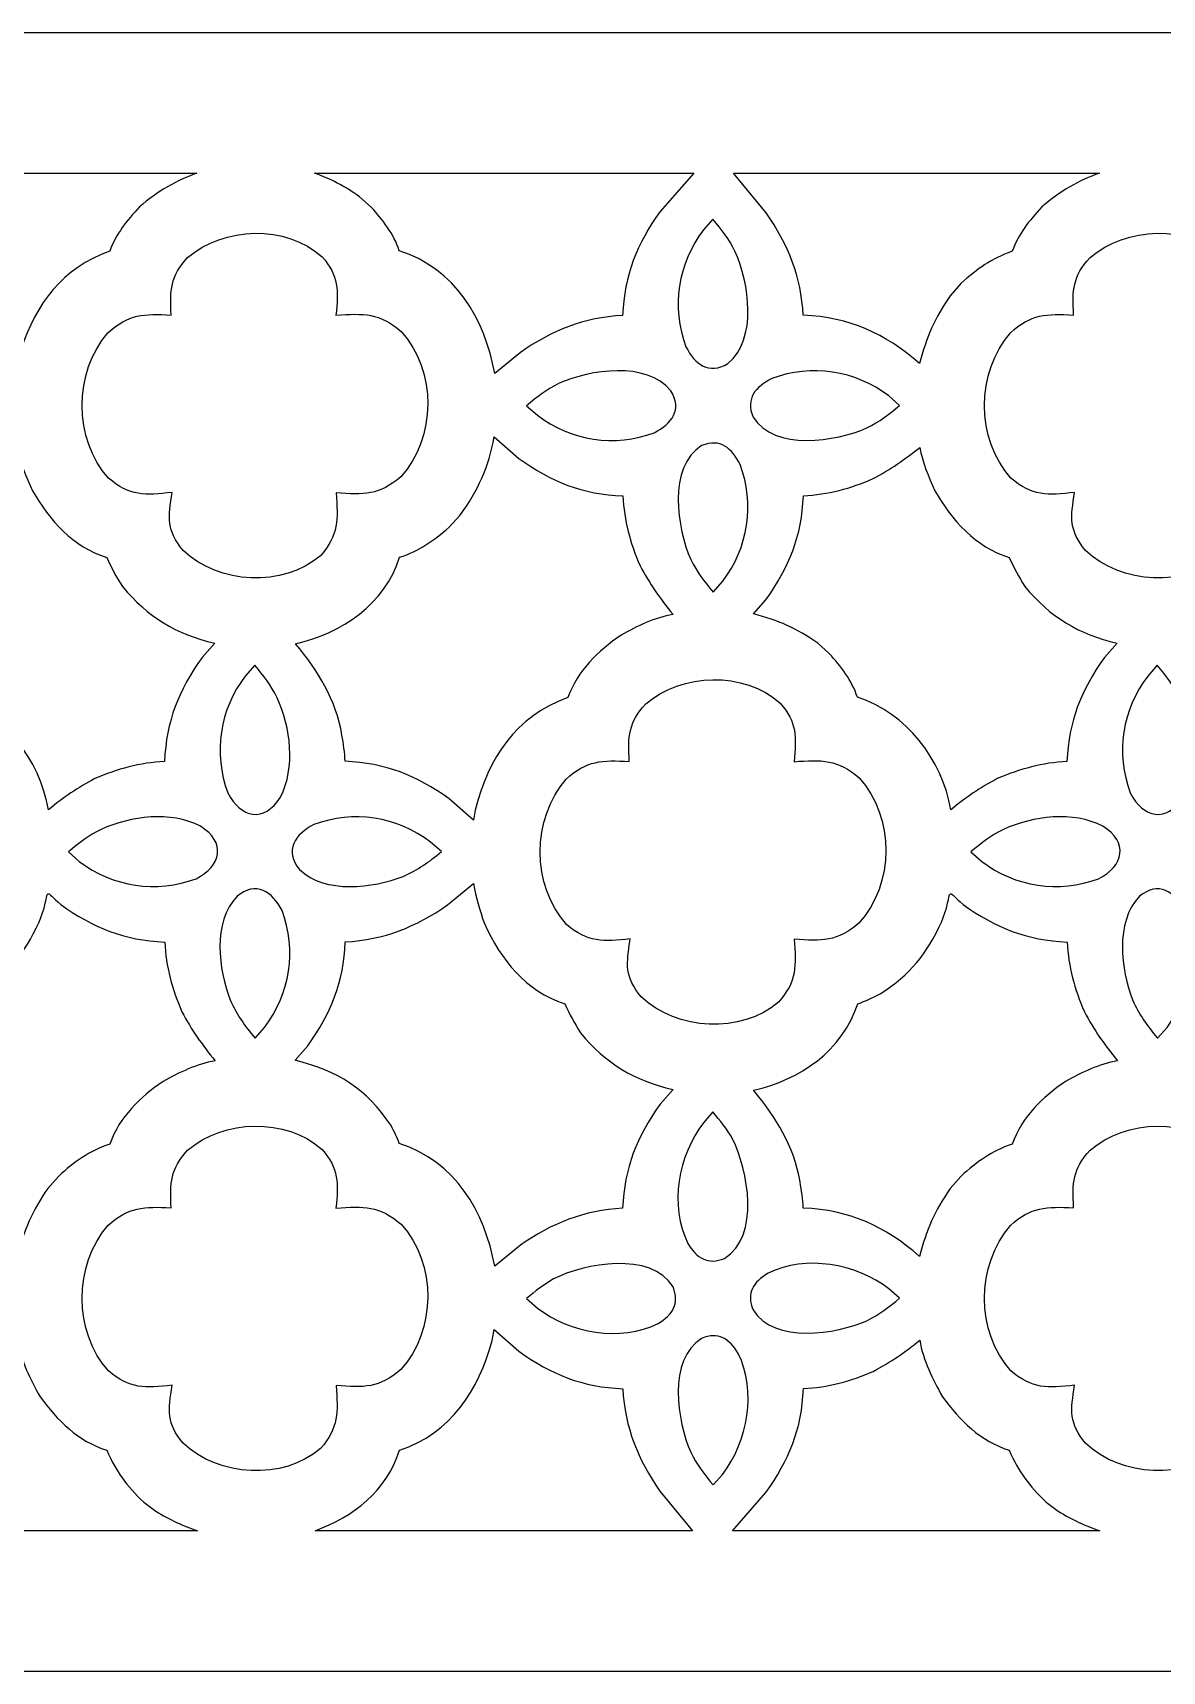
# Model space of a CAD drawing. Header units: centimetres. Extents: x -27 to -1.5, y -2.2 to 2.3.
# Drawn here: x -8.125 to -5.049, y -2.205 to 2.258 of the extents above; entities that cross this region are included whole.
import ezdxf

# ---------------------------------------------------------------- set-up
doc = ezdxf.new("R2010")
doc.units = ezdxf.units.CM
doc.header["$MEASUREMENT"] = 0
doc.layers.add('layer 1', color=7, linetype='Continuous')

msp = doc.modelspace()

# ---------------------------------------------------------------- linework, layer by layer
at = {"layer": 'layer 1', "color": 250}
for points, knots in [([(-1.49953, 2.25784), (-1.49953, 2.25784), (-1.49953, -2.20459), (-1.49953, -2.20459), (-1.49953, -2.20459), (-1.49953, -2.20459), (-26.99914, -2.20459), (-26.99914, -2.20459), (-26.99914, -2.20459), (-26.99914, -2.20459), (-26.99914, 2.25784), (-26.99914, 2.25784), (-26.99914, 2.25784), (-26.99914, 2.25784), (-1.49953, 2.25784), (-1.49953, 2.25784)], [0, 0, 0, 0, 0.2, 0.2, 0.2, 0.2, 0.4, 0.4, 0.4, 0.4, 0.6, 0.6, 0.6, 0.6, 1, 1, 1, 1]), ([(-8.67288, 1.87535), (-8.59207, 1.78079), (-8.51521, 1.6878), (-8.49305, 1.55969), (-8.49305, 1.55969), (-8.48904, 1.53647), (-8.48558, 1.51237), (-8.48432, 1.4885), (-8.48432, 1.4885), (-8.35831, 1.48339), (-8.26145, 1.43891), (-8.16757, 1.35673), (-8.16757, 1.35673), (-8.16757, 1.35673), (-8.15788, 1.39492), (-8.15788, 1.39492), (-8.15788, 1.39492), (-8.11511, 1.52047), (-8.04469, 1.61705), (-7.91549, 1.66277), (-7.91549, 1.66277), (-7.8982, 1.71015), (-7.86844, 1.74683), (-7.83474, 1.7834), (-7.83474, 1.7834), (-7.78505, 1.82617), (-7.73284, 1.85631), (-7.6779, 1.87535), (-7.6779, 1.87535), (-7.6779, 1.87535), (-8.67288, 1.87535), (-8.67288, 1.87535)], [0, 0, 0, 0, 0.1111111, 0.1111111, 0.1111111, 0.1111111, 0.2222222, 0.2222222, 0.2222222, 0.2222222, 0.3333333, 0.3333333, 0.3333333, 0.3333333, 0.4444444, 0.4444444, 0.4444444, 0.4444444, 0.5555556, 0.5555556, 0.5555556, 0.5555556, 0.6666667, 0.6666667, 0.6666667, 0.6666667, 0.7777778, 0.7777778, 0.7777778, 0.7777778, 1, 1, 1, 1]), ([(-7.35775, 1.87535), (-7.31422, 1.86021), (-7.27675, 1.84059), (-7.23486, 1.81111), (-7.23486, 1.81111), (-7.23486, 1.81111), (-7.20334, 1.78312), (-7.20334, 1.78312), (-7.20334, 1.78312), (-7.17234, 1.7479), (-7.14154, 1.7097), (-7.12697, 1.66427), (-7.12697, 1.66427), (-6.9748, 1.615), (-6.89428, 1.47988), (-6.86703, 1.32984), (-6.86703, 1.32984), (-6.86703, 1.32984), (-6.79726, 1.38738), (-6.79726, 1.38738), (-6.79726, 1.38738), (-6.71078, 1.44688), (-6.62489, 1.48239), (-6.51864, 1.4881), (-6.51864, 1.4881), (-6.51419, 1.59801), (-6.47987, 1.68273), (-6.4163, 1.77122), (-6.4163, 1.77122), (-6.4163, 1.77122), (-6.32513, 1.87535), (-6.32513, 1.87535), (-6.32513, 1.87535), (-6.32513, 1.87535), (-7.35775, 1.87535), (-7.35775, 1.87535)], [0, 0, 0, 0, 0.1, 0.1, 0.1, 0.1, 0.2, 0.2, 0.2, 0.2, 0.3, 0.3, 0.3, 0.3, 0.4, 0.4, 0.4, 0.4, 0.5, 0.5, 0.5, 0.5, 0.6, 0.6, 0.6, 0.6, 0.7, 0.7, 0.7, 0.7, 0.8, 0.8, 0.8, 0.8, 1, 1, 1, 1]), ([(-6.21675, 1.87535), (-6.21675, 1.87535), (-6.12751, 1.76712), (-6.12751, 1.76712), (-6.12751, 1.76712), (-6.06795, 1.68054), (-6.03238, 1.59426), (-6.02679, 1.4885), (-6.02679, 1.4885), (-5.90078, 1.48339), (-5.80393, 1.43891), (-5.71005, 1.35673), (-5.71005, 1.35673), (-5.69185, 1.42842), (-5.66877, 1.4808), (-5.62659, 1.54168), (-5.62659, 1.54168), (-5.62659, 1.54168), (-5.59788, 1.57474), (-5.59788, 1.57474), (-5.59788, 1.57474), (-5.5537, 1.61489), (-5.51467, 1.64271), (-5.45797, 1.66277), (-5.45797, 1.66277), (-5.44067, 1.71015), (-5.41091, 1.74683), (-5.37722, 1.7834), (-5.37722, 1.7834), (-5.32753, 1.82617), (-5.27531, 1.85631), (-5.22037, 1.87535), (-5.22037, 1.87535), (-5.22037, 1.87535), (-6.21675, 1.87535), (-6.21675, 1.87535)], [0, 0, 0, 0, 0.1, 0.1, 0.1, 0.1, 0.2, 0.2, 0.2, 0.2, 0.3, 0.3, 0.3, 0.3, 0.4, 0.4, 0.4, 0.4, 0.5, 0.5, 0.5, 0.5, 0.6, 0.6, 0.6, 0.6, 0.7, 0.7, 0.7, 0.7, 0.8, 0.8, 0.8, 0.8, 1, 1, 1, 1]), ([(-6.27278, 1.75054), (-6.2483, 1.72084), (-6.22941, 1.69637), (-6.21182, 1.66147), (-6.21182, 1.66147), (-6.17462, 1.57744), (-6.15046, 1.42404), (-6.23216, 1.35705), (-6.23216, 1.35705), (-6.2838, 1.32553), (-6.3223, 1.35465), (-6.34625, 1.40271), (-6.34625, 1.40271), (-6.38665, 1.50948), (-6.36829, 1.63017), (-6.29882, 1.72081), (-6.29882, 1.72081), (-6.29882, 1.72081), (-6.27278, 1.75054), (-6.27278, 1.75054)], [0, 0, 0, 0, 0.1666667, 0.1666667, 0.1666667, 0.1666667, 0.3333333, 0.3333333, 0.3333333, 0.3333333, 0.5, 0.5, 0.5, 0.5, 0.6666667, 0.6666667, 0.6666667, 0.6666667, 1, 1, 1, 1]), ([(-7.2989, 1.00516), (-7.22413, 0.99882), (-7.18138, 0.99822), (-7.12294, 1.04847), (-7.12294, 1.04847), (-7.02562, 1.15485), (-7.02464, 1.33727), (-7.12173, 1.4441), (-7.12173, 1.4441), (-7.18046, 1.49487), (-7.22403, 1.49427), (-7.29932, 1.48836), (-7.29932, 1.48836), (-7.29299, 1.55629), (-7.29082, 1.59515), (-7.33727, 1.6479), (-7.33727, 1.6479), (-7.43613, 1.73571), (-7.60448, 1.73081), (-7.70343, 1.64567), (-7.70343, 1.64567), (-7.75091, 1.59413), (-7.75177, 1.55715), (-7.74799, 1.48888), (-7.74799, 1.48888), (-7.8222, 1.49319), (-7.86386, 1.49204), (-7.92027, 1.44079), (-7.92027, 1.44079), (-8.0135, 1.33341), (-8.01517, 1.15099), (-7.91883, 1.04497), (-7.91883, 1.04497), (-7.86086, 0.99506), (-7.81909, 0.99795), (-7.74527, 1.00594), (-7.74527, 1.00594), (-7.75647, 0.9378), (-7.76101, 0.90222), (-7.71554, 0.84763), (-7.71554, 0.84763), (-7.61858, 0.75627), (-7.44376, 0.74543), (-7.34153, 0.83366), (-7.34153, 0.83366), (-7.29171, 0.88916), (-7.29352, 0.93307), (-7.2989, 1.00516)], [0, 0, 0, 0, 0.0769231, 0.0769231, 0.0769231, 0.0769231, 0.1538462, 0.1538462, 0.1538462, 0.1538462, 0.2307692, 0.2307692, 0.2307692, 0.2307692, 0.3076923, 0.3076923, 0.3076923, 0.3076923, 0.3846154, 0.3846154, 0.3846154, 0.3846154, 0.4615385, 0.4615385, 0.4615385, 0.4615385, 0.5384615, 0.5384615, 0.5384615, 0.5384615, 0.6153846, 0.6153846, 0.6153846, 0.6153846, 0.6923077, 0.6923077, 0.6923077, 0.6923077, 0.7692308, 0.7692308, 0.7692308, 0.7692308, 0.8461538, 0.8461538, 0.8461538, 0.8461538, 1, 1, 1, 1]), ([(-4.84138, 1.00516), (-4.76661, 0.99882), (-4.72386, 0.99822), (-4.66541, 1.04847), (-4.66541, 1.04847), (-4.56809, 1.15485), (-4.56711, 1.33727), (-4.66421, 1.4441), (-4.66421, 1.4441), (-4.72294, 1.49487), (-4.7665, 1.49427), (-4.8418, 1.48836), (-4.8418, 1.48836), (-4.83546, 1.55629), (-4.83329, 1.59515), (-4.87975, 1.6479), (-4.87975, 1.6479), (-4.97861, 1.73571), (-5.14695, 1.73081), (-5.2459, 1.64567), (-5.2459, 1.64567), (-5.29338, 1.59413), (-5.29424, 1.55715), (-5.29047, 1.48888), (-5.29047, 1.48888), (-5.36468, 1.49319), (-5.40634, 1.49204), (-5.46274, 1.44079), (-5.46274, 1.44079), (-5.55598, 1.33341), (-5.55765, 1.15099), (-5.4613, 1.04497), (-5.4613, 1.04497), (-5.40334, 0.99506), (-5.36156, 0.99795), (-5.28774, 1.00594), (-5.28774, 1.00594), (-5.29895, 0.9378), (-5.30349, 0.90222), (-5.25801, 0.84763), (-5.25801, 0.84763), (-5.16105, 0.75627), (-4.98624, 0.74543), (-4.88401, 0.83366), (-4.88401, 0.83366), (-4.83419, 0.88916), (-4.836, 0.93307), (-4.84138, 1.00516)], [0, 0, 0, 0, 0.0769231, 0.0769231, 0.0769231, 0.0769231, 0.1538462, 0.1538462, 0.1538462, 0.1538462, 0.2307692, 0.2307692, 0.2307692, 0.2307692, 0.3076923, 0.3076923, 0.3076923, 0.3076923, 0.3846154, 0.3846154, 0.3846154, 0.3846154, 0.4615385, 0.4615385, 0.4615385, 0.4615385, 0.5384615, 0.5384615, 0.5384615, 0.5384615, 0.6153846, 0.6153846, 0.6153846, 0.6153846, 0.6923077, 0.6923077, 0.6923077, 0.6923077, 0.7692308, 0.7692308, 0.7692308, 0.7692308, 0.8461538, 0.8461538, 0.8461538, 0.8461538, 1, 1, 1, 1]), ([(-6.78067, 1.24211), (-6.75097, 1.2666), (-6.72651, 1.28547), (-6.69161, 1.30308), (-6.69161, 1.30308), (-6.60757, 1.34028), (-6.45418, 1.36443), (-6.38718, 1.28273), (-6.38718, 1.28273), (-6.35568, 1.23111), (-6.38478, 1.19257), (-6.43286, 1.16864), (-6.43286, 1.16864), (-6.53963, 1.12825), (-6.6603, 1.1466), (-6.75094, 1.21607), (-6.75094, 1.21607), (-6.75094, 1.21607), (-6.78067, 1.24211), (-6.78067, 1.24211)], [0, 0, 0, 0, 0.1666667, 0.1666667, 0.1666667, 0.1666667, 0.3333333, 0.3333333, 0.3333333, 0.3333333, 0.5, 0.5, 0.5, 0.5, 0.6666667, 0.6666667, 0.6666667, 0.6666667, 1, 1, 1, 1]), ([(-5.76436, 1.24265), (-5.79405, 1.21816), (-5.81851, 1.19929), (-5.85343, 1.18168), (-5.85343, 1.18168), (-5.93615, 1.14506), (-6.10619, 1.11751), (-6.16352, 1.21131), (-6.16352, 1.21131), (-6.18462, 1.26188), (-6.15642, 1.29408), (-6.11218, 1.31611), (-6.11218, 1.31611), (-6.0054, 1.35649), (-5.88471, 1.33816), (-5.79409, 1.26868), (-5.79409, 1.26868), (-5.79409, 1.26868), (-5.76436, 1.24265), (-5.76436, 1.24265)], [0, 0, 0, 0, 0.1666667, 0.1666667, 0.1666667, 0.1666667, 0.3333333, 0.3333333, 0.3333333, 0.3333333, 0.5, 0.5, 0.5, 0.5, 0.6666667, 0.6666667, 0.6666667, 0.6666667, 1, 1, 1, 1]), ([(-8.61996, 0.67503), (-8.55176, 0.65782), (-8.50247, 0.63587), (-8.44486, 0.59533), (-8.44486, 0.59533), (-8.44486, 0.59533), (-8.41335, 0.56735), (-8.41335, 0.56735), (-8.41335, 0.56735), (-8.38234, 0.53214), (-8.35155, 0.49394), (-8.33698, 0.4485), (-8.33698, 0.4485), (-8.20309, 0.40516), (-8.10684, 0.2783), (-8.08207, 0.14175), (-8.08207, 0.14175), (-8.04066, 0.17591), (-8.00339, 0.20113), (-7.95597, 0.22636), (-7.95597, 0.22636), (-7.89496, 0.25304), (-7.83292, 0.26964), (-7.76616, 0.27323), (-7.76616, 0.27323), (-7.76171, 0.38314), (-7.72739, 0.46786), (-7.66382, 0.55635), (-7.66382, 0.55635), (-7.66382, 0.55635), (-7.62942, 0.59563), (-7.62942, 0.59563), (-7.62942, 0.59563), (-7.73496, 0.61951), (-7.81191, 0.66675), (-7.88111, 0.74979), (-7.88111, 0.74979), (-7.89804, 0.77657), (-7.91076, 0.80022), (-7.92374, 0.82909), (-7.92374, 0.82909), (-8.01595, 0.85756), (-8.07932, 0.92995), (-8.12583, 1.01067), (-8.12583, 1.01067), (-8.14319, 1.04868), (-8.15958, 1.08737), (-8.1673, 1.12871), (-8.1673, 1.12871), (-8.20897, 1.09434), (-8.24636, 1.06893), (-8.2941, 1.04351), (-8.2941, 1.04351), (-8.35494, 1.01692), (-8.41746, 1.00018), (-8.48392, 0.99665), (-8.48392, 0.99665), (-8.48842, 0.8867), (-8.52263, 0.80208), (-8.58625, 0.71354), (-8.58625, 0.71354), (-8.58625, 0.71354), (-8.61996, 0.67503), (-8.61996, 0.67503)], [0, 0, 0, 0, 0.0588235, 0.0588235, 0.0588235, 0.0588235, 0.1176471, 0.1176471, 0.1176471, 0.1176471, 0.1764706, 0.1764706, 0.1764706, 0.1764706, 0.2352941, 0.2352941, 0.2352941, 0.2352941, 0.2941176, 0.2941176, 0.2941176, 0.2941176, 0.3529412, 0.3529412, 0.3529412, 0.3529412, 0.4117647, 0.4117647, 0.4117647, 0.4117647, 0.4705882, 0.4705882, 0.4705882, 0.4705882, 0.5294118, 0.5294118, 0.5294118, 0.5294118, 0.5882353, 0.5882353, 0.5882353, 0.5882353, 0.6470588, 0.6470588, 0.6470588, 0.6470588, 0.7058824, 0.7058824, 0.7058824, 0.7058824, 0.7647059, 0.7647059, 0.7647059, 0.7647059, 0.8235294, 0.8235294, 0.8235294, 0.8235294, 0.8823529, 0.8823529, 0.8823529, 0.8823529, 1, 1, 1, 1]), ([(-6.86838, 1.15728), (-6.88409, 1.07413), (-6.91182, 1.01178), (-6.96165, 0.94344), (-6.96165, 0.94344), (-6.96165, 0.94344), (-6.99139, 0.91092), (-6.99139, 0.91092), (-6.99139, 0.91092), (-7.03322, 0.87497), (-7.07277, 0.84635), (-7.12594, 0.82928), (-7.12594, 0.82928), (-7.16754, 0.70181), (-7.28253, 0.62147), (-7.40944, 0.59398), (-7.40944, 0.59398), (-7.34749, 0.51886), (-7.29982, 0.44268), (-7.28305, 0.34482), (-7.28305, 0.34482), (-7.27907, 0.32161), (-7.27557, 0.2975), (-7.27431, 0.27362), (-7.27431, 0.27362), (-7.16436, 0.26916), (-7.07966, 0.23485), (-6.9912, 0.1713), (-6.9912, 0.1713), (-6.9912, 0.1713), (-6.92491, 0.11327), (-6.92491, 0.11327), (-6.92491, 0.11327), (-6.92491, 0.11327), (-6.92011, 0.14072), (-6.92011, 0.14072), (-6.92011, 0.14072), (-6.88424, 0.28204), (-6.81105, 0.39639), (-6.66797, 0.447), (-6.66797, 0.447), (-6.64078, 0.52151), (-6.58634, 0.5736), (-6.5227, 0.61753), (-6.5227, 0.61753), (-6.4788, 0.64189), (-6.43133, 0.66488), (-6.38144, 0.6739), (-6.38144, 0.6739), (-6.41765, 0.71779), (-6.44462, 0.75617), (-6.47138, 0.80643), (-6.47138, 0.80643), (-6.49805, 0.86744), (-6.51464, 0.92947), (-6.51825, 0.99625), (-6.51825, 0.99625), (-6.62817, 1.00071), (-6.71285, 1.03501), (-6.80137, 1.09859), (-6.80137, 1.09859), (-6.80137, 1.09859), (-6.86838, 1.15728), (-6.86838, 1.15728)], [0, 0, 0, 0, 0.0588235, 0.0588235, 0.0588235, 0.0588235, 0.1176471, 0.1176471, 0.1176471, 0.1176471, 0.1764706, 0.1764706, 0.1764706, 0.1764706, 0.2352941, 0.2352941, 0.2352941, 0.2352941, 0.2941176, 0.2941176, 0.2941176, 0.2941176, 0.3529412, 0.3529412, 0.3529412, 0.3529412, 0.4117647, 0.4117647, 0.4117647, 0.4117647, 0.4705882, 0.4705882, 0.4705882, 0.4705882, 0.5294118, 0.5294118, 0.5294118, 0.5294118, 0.5882353, 0.5882353, 0.5882353, 0.5882353, 0.6470588, 0.6470588, 0.6470588, 0.6470588, 0.7058824, 0.7058824, 0.7058824, 0.7058824, 0.7647059, 0.7647059, 0.7647059, 0.7647059, 0.8235294, 0.8235294, 0.8235294, 0.8235294, 0.8823529, 0.8823529, 0.8823529, 0.8823529, 1, 1, 1, 1]), ([(-6.27224, 0.73422), (-6.29674, 0.76392), (-6.31561, 0.78838), (-6.33322, 0.82329), (-6.33322, 0.82329), (-6.36981, 0.90601), (-6.3974, 1.07608), (-6.30358, 1.13338), (-6.30358, 1.13338), (-6.25304, 1.1545), (-6.22079, 1.12628), (-6.19878, 1.08203), (-6.19878, 1.08203), (-6.15839, 0.97526), (-6.17673, 0.8546), (-6.24621, 0.76395), (-6.24621, 0.76395), (-6.24621, 0.76395), (-6.27224, 0.73422), (-6.27224, 0.73422)], [0, 0, 0, 0, 0.1666667, 0.1666667, 0.1666667, 0.1666667, 0.3333333, 0.3333333, 0.3333333, 0.3333333, 0.5, 0.5, 0.5, 0.5, 0.6666667, 0.6666667, 0.6666667, 0.6666667, 1, 1, 1, 1]), ([(-6.16243, 0.67503), (-6.09424, 0.65782), (-6.04494, 0.63587), (-5.98734, 0.59533), (-5.98734, 0.59533), (-5.98734, 0.59533), (-5.95582, 0.56735), (-5.95582, 0.56735), (-5.95582, 0.56735), (-5.92482, 0.53214), (-5.89403, 0.49394), (-5.87945, 0.4485), (-5.87945, 0.4485), (-5.74557, 0.40516), (-5.64931, 0.2783), (-5.62455, 0.14175), (-5.62455, 0.14175), (-5.58313, 0.17591), (-5.54586, 0.20113), (-5.49844, 0.22636), (-5.49844, 0.22636), (-5.43743, 0.25304), (-5.37539, 0.26964), (-5.30863, 0.27323), (-5.30863, 0.27323), (-5.30418, 0.38314), (-5.26986, 0.46786), (-5.2063, 0.55635), (-5.2063, 0.55635), (-5.2063, 0.55635), (-5.1719, 0.59563), (-5.1719, 0.59563), (-5.1719, 0.59563), (-5.27743, 0.61951), (-5.35439, 0.66675), (-5.42359, 0.74979), (-5.42359, 0.74979), (-5.44052, 0.77657), (-5.45323, 0.80022), (-5.46621, 0.82909), (-5.46621, 0.82909), (-5.55843, 0.85756), (-5.6218, 0.92995), (-5.66831, 1.01067), (-5.66831, 1.01067), (-5.68567, 1.04868), (-5.70205, 1.08737), (-5.70978, 1.12871), (-5.70978, 1.12871), (-5.75145, 1.09434), (-5.78883, 1.06893), (-5.83657, 1.04351), (-5.83657, 1.04351), (-5.89742, 1.01692), (-5.95993, 1.00018), (-6.02639, 0.99665), (-6.02639, 0.99665), (-6.03089, 0.8867), (-6.06511, 0.80208), (-6.12872, 0.71354), (-6.12872, 0.71354), (-6.12872, 0.71354), (-6.16243, 0.67503), (-6.16243, 0.67503)], [0, 0, 0, 0, 0.0588235, 0.0588235, 0.0588235, 0.0588235, 0.1176471, 0.1176471, 0.1176471, 0.1176471, 0.1764706, 0.1764706, 0.1764706, 0.1764706, 0.2352941, 0.2352941, 0.2352941, 0.2352941, 0.2941176, 0.2941176, 0.2941176, 0.2941176, 0.3529412, 0.3529412, 0.3529412, 0.3529412, 0.4117647, 0.4117647, 0.4117647, 0.4117647, 0.4705882, 0.4705882, 0.4705882, 0.4705882, 0.5294118, 0.5294118, 0.5294118, 0.5294118, 0.5882353, 0.5882353, 0.5882353, 0.5882353, 0.6470588, 0.6470588, 0.6470588, 0.6470588, 0.7058824, 0.7058824, 0.7058824, 0.7058824, 0.7647059, 0.7647059, 0.7647059, 0.7647059, 0.8235294, 0.8235294, 0.8235294, 0.8235294, 0.8823529, 0.8823529, 0.8823529, 0.8823529, 1, 1, 1, 1]), ([(-7.5203, 0.53567), (-7.49574, 0.50588), (-7.47663, 0.4809), (-7.45933, 0.44659), (-7.45933, 0.44659), (-7.42291, 0.36435), (-7.40833, 0.25851), (-7.4508, 0.17566), (-7.4508, 0.17566), (-7.49451, 0.10556), (-7.55914, 0.11836), (-7.59377, 0.18784), (-7.59377, 0.18784), (-7.63436, 0.29513), (-7.61576, 0.41536), (-7.54634, 0.50593), (-7.54634, 0.50593), (-7.54634, 0.50593), (-7.5203, 0.53567), (-7.5203, 0.53567)], [0, 0, 0, 0, 0.1666667, 0.1666667, 0.1666667, 0.1666667, 0.3333333, 0.3333333, 0.3333333, 0.3333333, 0.5, 0.5, 0.5, 0.5, 0.6666667, 0.6666667, 0.6666667, 0.6666667, 1, 1, 1, 1]), ([(-5.06277, 0.53567), (-5.03822, 0.50588), (-5.0191, 0.4809), (-5.00181, 0.44659), (-5.00181, 0.44659), (-4.96539, 0.36435), (-4.9508, 0.25851), (-4.99327, 0.17566), (-4.99327, 0.17566), (-5.03699, 0.10556), (-5.10161, 0.11836), (-5.13624, 0.18784), (-5.13624, 0.18784), (-5.17684, 0.29513), (-5.15823, 0.41536), (-5.08881, 0.50593), (-5.08881, 0.50593), (-5.08881, 0.50593), (-5.06277, 0.53567), (-5.06277, 0.53567)], [0, 0, 0, 0, 0.1666667, 0.1666667, 0.1666667, 0.1666667, 0.3333333, 0.3333333, 0.3333333, 0.3333333, 0.5, 0.5, 0.5, 0.5, 0.6666667, 0.6666667, 0.6666667, 0.6666667, 1, 1, 1, 1]), ([(-6.05139, -0.21061), (-5.97662, -0.21695), (-5.93386, -0.21755), (-5.87542, -0.1673), (-5.87542, -0.1673), (-5.7781, -0.06092), (-5.77712, 0.12151), (-5.87422, 0.22833), (-5.87422, 0.22833), (-5.93294, 0.2791), (-5.97652, 0.2785), (-6.0518, 0.27259), (-6.0518, 0.27259), (-6.04547, 0.34052), (-6.0433, 0.3794), (-6.08975, 0.43213), (-6.08975, 0.43213), (-6.18859, 0.51994), (-6.35698, 0.51504), (-6.45591, 0.4299), (-6.45591, 0.4299), (-6.50338, 0.37837), (-6.50425, 0.34139), (-6.50047, 0.27311), (-6.50047, 0.27311), (-6.57467, 0.27742), (-6.61636, 0.27627), (-6.67275, 0.22501), (-6.67275, 0.22501), (-6.76598, 0.11764), (-6.76766, -0.06477), (-6.67131, -0.1708), (-6.67131, -0.1708), (-6.61335, -0.22071), (-6.57157, -0.21782), (-6.49775, -0.20983), (-6.49775, -0.20983), (-6.50896, -0.27797), (-6.51349, -0.31355), (-6.46802, -0.36814), (-6.46802, -0.36814), (-6.37107, -0.45949), (-6.19623, -0.47035), (-6.09401, -0.38211), (-6.09401, -0.38211), (-6.0442, -0.32662), (-6.046, -0.28269), (-6.05139, -0.21061)], [0, 0, 0, 0, 0.0769231, 0.0769231, 0.0769231, 0.0769231, 0.1538462, 0.1538462, 0.1538462, 0.1538462, 0.2307692, 0.2307692, 0.2307692, 0.2307692, 0.3076923, 0.3076923, 0.3076923, 0.3076923, 0.3846154, 0.3846154, 0.3846154, 0.3846154, 0.4615385, 0.4615385, 0.4615385, 0.4615385, 0.5384615, 0.5384615, 0.5384615, 0.5384615, 0.6153846, 0.6153846, 0.6153846, 0.6153846, 0.6923077, 0.6923077, 0.6923077, 0.6923077, 0.7692308, 0.7692308, 0.7692308, 0.7692308, 0.8461538, 0.8461538, 0.8461538, 0.8461538, 1, 1, 1, 1]), ([(-8.02819, 0.02724), (-7.9984, 0.0518), (-7.97343, 0.0709), (-7.93912, 0.0882), (-7.93912, 0.0882), (-7.85687, 0.12462), (-7.75104, 0.13921), (-7.6682, 0.09673), (-7.6682, 0.09673), (-7.59809, 0.05302), (-7.61088, -0.01161), (-7.68037, -0.04623), (-7.68037, -0.04623), (-7.78766, -0.08682), (-7.90787, -0.06823), (-7.99846, 0.0012), (-7.99846, 0.0012), (-7.99846, 0.0012), (-8.02819, 0.02724), (-8.02819, 0.02724)], [0, 0, 0, 0, 0.1666667, 0.1666667, 0.1666667, 0.1666667, 0.3333333, 0.3333333, 0.3333333, 0.3333333, 0.5, 0.5, 0.5, 0.5, 0.6666667, 0.6666667, 0.6666667, 0.6666667, 1, 1, 1, 1]), ([(-7.01187, 0.02778), (-7.04674, -0.00098), (-7.07509, -0.02175), (-7.11632, -0.04001), (-7.11632, -0.04001), (-7.19858, -0.07174), (-7.32795, -0.08837), (-7.39845, -0.02129), (-7.39845, -0.02129), (-7.44053, 0.0301), (-7.41187, 0.07526), (-7.35969, 0.10123), (-7.35969, 0.10123), (-7.25241, 0.14181), (-7.13218, 0.12324), (-7.04161, 0.0538), (-7.04161, 0.0538), (-7.04161, 0.0538), (-7.01187, 0.02778), (-7.01187, 0.02778)], [0, 0, 0, 0, 0.1666667, 0.1666667, 0.1666667, 0.1666667, 0.3333333, 0.3333333, 0.3333333, 0.3333333, 0.5, 0.5, 0.5, 0.5, 0.6666667, 0.6666667, 0.6666667, 0.6666667, 1, 1, 1, 1]), ([(-5.57066, 0.02724), (-5.54088, 0.0518), (-5.5159, 0.0709), (-5.4816, 0.0882), (-5.4816, 0.0882), (-5.39934, 0.12462), (-5.29351, 0.13921), (-5.21067, 0.09673), (-5.21067, 0.09673), (-5.14057, 0.05302), (-5.15336, -0.01161), (-5.22285, -0.04623), (-5.22285, -0.04623), (-5.33014, -0.08682), (-5.45035, -0.06823), (-5.54094, 0.0012), (-5.54094, 0.0012), (-5.54094, 0.0012), (-5.57066, 0.02724), (-5.57066, 0.02724)], [0, 0, 0, 0, 0.1666667, 0.1666667, 0.1666667, 0.1666667, 0.3333333, 0.3333333, 0.3333333, 0.3333333, 0.5, 0.5, 0.5, 0.5, 0.6666667, 0.6666667, 0.6666667, 0.6666667, 1, 1, 1, 1]), ([(-8.16757, -1.0748), (-8.14937, -1.0031), (-8.12629, -0.95072), (-8.08411, -0.88985), (-8.08411, -0.88985), (-8.08411, -0.88985), (-8.0554, -0.85679), (-8.0554, -0.85679), (-8.0554, -0.85679), (-8.01123, -0.81665), (-7.97219, -0.78882), (-7.91549, -0.76876), (-7.91549, -0.76876), (-7.88832, -0.69426), (-7.83384, -0.64216), (-7.77022, -0.59824), (-7.77022, -0.59824), (-7.72595, -0.57367), (-7.6786, -0.55091), (-7.62832, -0.54175), (-7.62832, -0.54175), (-7.66478, -0.49756), (-7.69196, -0.45904), (-7.71889, -0.40845), (-7.71889, -0.40845), (-7.74556, -0.34743), (-7.76216, -0.28541), (-7.76576, -0.21863), (-7.76576, -0.21863), (-7.87568, -0.21416), (-7.96037, -0.17987), (-8.04888, -0.11628), (-8.04888, -0.11628), (-8.09375, -0.07699), (-8.08038, -0.07468), (-8.09433, -0.12619), (-8.09433, -0.12619), (-8.09433, -0.12619), (-8.10804, -0.16421), (-8.10804, -0.16421), (-8.10804, -0.16421), (-8.14907, -0.25285), (-8.19263, -0.306), (-8.27462, -0.35996), (-8.27462, -0.35996), (-8.2952, -0.36985), (-8.31422, -0.37951), (-8.33595, -0.38649), (-8.33595, -0.38649), (-8.37768, -0.51438), (-8.49286, -0.59436), (-8.62007, -0.62192), (-8.62007, -0.62192), (-8.55773, -0.69752), (-8.51007, -0.77339), (-8.49305, -0.87184), (-8.49305, -0.87184), (-8.48904, -0.89508), (-8.48558, -0.91916), (-8.48432, -0.94304), (-8.48432, -0.94304), (-8.35832, -0.94814), (-8.26144, -0.99262), (-8.16757, -1.0748)], [0, 0, 0, 0, 0.0588235, 0.0588235, 0.0588235, 0.0588235, 0.1176471, 0.1176471, 0.1176471, 0.1176471, 0.1764706, 0.1764706, 0.1764706, 0.1764706, 0.2352941, 0.2352941, 0.2352941, 0.2352941, 0.2941176, 0.2941176, 0.2941176, 0.2941176, 0.3529412, 0.3529412, 0.3529412, 0.3529412, 0.4117647, 0.4117647, 0.4117647, 0.4117647, 0.4705882, 0.4705882, 0.4705882, 0.4705882, 0.5294118, 0.5294118, 0.5294118, 0.5294118, 0.5882353, 0.5882353, 0.5882353, 0.5882353, 0.6470588, 0.6470588, 0.6470588, 0.6470588, 0.7058824, 0.7058824, 0.7058824, 0.7058824, 0.7647059, 0.7647059, 0.7647059, 0.7647059, 0.8235294, 0.8235294, 0.8235294, 0.8235294, 0.8823529, 0.8823529, 0.8823529, 0.8823529, 1, 1, 1, 1]), ([(-7.51976, -0.48065), (-7.54852, -0.44579), (-7.5693, -0.41743), (-7.58754, -0.37621), (-7.58754, -0.37621), (-7.61926, -0.29399), (-7.63592, -0.16453), (-7.56882, -0.09408), (-7.56882, -0.09408), (-7.51746, -0.05198), (-7.47225, -0.08068), (-7.4463, -0.13284), (-7.4463, -0.13284), (-7.40571, -0.24013), (-7.4243, -0.36033), (-7.49373, -0.45093), (-7.49373, -0.45093), (-7.49373, -0.45093), (-7.51976, -0.48065), (-7.51976, -0.48065)], [0, 0, 0, 0, 0.1666667, 0.1666667, 0.1666667, 0.1666667, 0.3333333, 0.3333333, 0.3333333, 0.3333333, 0.5, 0.5, 0.5, 0.5, 0.6666667, 0.6666667, 0.6666667, 0.6666667, 1, 1, 1, 1]), ([(-6.38126, -0.62028), (-6.48713, -0.59633), (-6.56413, -0.54933), (-6.6336, -0.46598), (-6.6336, -0.46598), (-6.65052, -0.4392), (-6.66324, -0.41555), (-6.67622, -0.38668), (-6.67622, -0.38668), (-6.78237, -0.3539), (-6.85098, -0.26494), (-6.89523, -0.16808), (-6.89523, -0.16808), (-6.90824, -0.13147), (-6.9178, -0.09767), (-6.92493, -0.05948), (-6.92493, -0.05948), (-6.92493, -0.05948), (-6.99529, -0.1175), (-6.99529, -0.1175), (-6.99529, -0.1175), (-7.08151, -0.17681), (-7.16839, -0.21261), (-7.27391, -0.21823), (-7.27391, -0.21823), (-7.27841, -0.32817), (-7.31263, -0.4128), (-7.37624, -0.50134), (-7.37624, -0.50134), (-7.37624, -0.50134), (-7.41061, -0.54059), (-7.41061, -0.54059), (-7.41061, -0.54059), (-7.41061, -0.54059), (-7.41027, -0.54065), (-7.41027, -0.54065), (-7.41027, -0.54065), (-7.2932, -0.5702), (-7.21746, -0.61707), (-7.14947, -0.71853), (-7.14947, -0.71853), (-7.14176, -0.73439), (-7.13234, -0.75051), (-7.12697, -0.76727), (-7.12697, -0.76727), (-6.97481, -0.8165), (-6.89428, -0.95167), (-6.86703, -1.1017), (-6.86703, -1.1017), (-6.86703, -1.1017), (-6.79726, -1.04415), (-6.79726, -1.04415), (-6.79726, -1.04415), (-6.71077, -0.98465), (-6.62489, -0.94915), (-6.51864, -0.94343), (-6.51864, -0.94343), (-6.51419, -0.83352), (-6.47987, -0.7488), (-6.4163, -0.66031), (-6.4163, -0.66031), (-6.4163, -0.66031), (-6.38126, -0.62028), (-6.38126, -0.62028)], [0, 0, 0, 0, 0.0588235, 0.0588235, 0.0588235, 0.0588235, 0.1176471, 0.1176471, 0.1176471, 0.1176471, 0.1764706, 0.1764706, 0.1764706, 0.1764706, 0.2352941, 0.2352941, 0.2352941, 0.2352941, 0.2941176, 0.2941176, 0.2941176, 0.2941176, 0.3529412, 0.3529412, 0.3529412, 0.3529412, 0.4117647, 0.4117647, 0.4117647, 0.4117647, 0.4705882, 0.4705882, 0.4705882, 0.4705882, 0.5294118, 0.5294118, 0.5294118, 0.5294118, 0.5882353, 0.5882353, 0.5882353, 0.5882353, 0.6470588, 0.6470588, 0.6470588, 0.6470588, 0.7058824, 0.7058824, 0.7058824, 0.7058824, 0.7647059, 0.7647059, 0.7647059, 0.7647059, 0.8235294, 0.8235294, 0.8235294, 0.8235294, 0.8823529, 0.8823529, 0.8823529, 0.8823529, 1, 1, 1, 1]), ([(-5.71005, -1.0748), (-5.69185, -1.0031), (-5.66877, -0.95072), (-5.62659, -0.88985), (-5.62659, -0.88985), (-5.62659, -0.88985), (-5.59788, -0.85679), (-5.59788, -0.85679), (-5.59788, -0.85679), (-5.55371, -0.81665), (-5.51466, -0.78882), (-5.45797, -0.76876), (-5.45797, -0.76876), (-5.43079, -0.69426), (-5.37632, -0.64216), (-5.31269, -0.59824), (-5.31269, -0.59824), (-5.26843, -0.57367), (-5.22108, -0.55091), (-5.1708, -0.54175), (-5.1708, -0.54175), (-5.20725, -0.49756), (-5.23444, -0.45904), (-5.26137, -0.40845), (-5.26137, -0.40845), (-5.28804, -0.34743), (-5.30463, -0.28541), (-5.30824, -0.21863), (-5.30824, -0.21863), (-5.41816, -0.21416), (-5.50285, -0.17987), (-5.59136, -0.11628), (-5.59136, -0.11628), (-5.63622, -0.07699), (-5.62286, -0.07468), (-5.6368, -0.12619), (-5.6368, -0.12619), (-5.6368, -0.12619), (-5.65051, -0.16421), (-5.65051, -0.16421), (-5.65051, -0.16421), (-5.69154, -0.25285), (-5.73511, -0.306), (-5.81709, -0.35996), (-5.81709, -0.35996), (-5.83768, -0.36985), (-5.85669, -0.37951), (-5.87842, -0.38649), (-5.87842, -0.38649), (-5.92016, -0.51438), (-6.03533, -0.59436), (-6.16254, -0.62192), (-6.16254, -0.62192), (-6.1002, -0.69752), (-6.05255, -0.77339), (-6.03553, -0.87184), (-6.03553, -0.87184), (-6.03151, -0.89508), (-6.02805, -0.91916), (-6.02679, -0.94304), (-6.02679, -0.94304), (-5.90079, -0.94814), (-5.80392, -0.99262), (-5.71005, -1.0748)], [0, 0, 0, 0, 0.0588235, 0.0588235, 0.0588235, 0.0588235, 0.1176471, 0.1176471, 0.1176471, 0.1176471, 0.1764706, 0.1764706, 0.1764706, 0.1764706, 0.2352941, 0.2352941, 0.2352941, 0.2352941, 0.2941176, 0.2941176, 0.2941176, 0.2941176, 0.3529412, 0.3529412, 0.3529412, 0.3529412, 0.4117647, 0.4117647, 0.4117647, 0.4117647, 0.4705882, 0.4705882, 0.4705882, 0.4705882, 0.5294118, 0.5294118, 0.5294118, 0.5294118, 0.5882353, 0.5882353, 0.5882353, 0.5882353, 0.6470588, 0.6470588, 0.6470588, 0.6470588, 0.7058824, 0.7058824, 0.7058824, 0.7058824, 0.7647059, 0.7647059, 0.7647059, 0.7647059, 0.8235294, 0.8235294, 0.8235294, 0.8235294, 0.8823529, 0.8823529, 0.8823529, 0.8823529, 1, 1, 1, 1]), ([(-5.06223, -0.48065), (-5.09099, -0.44579), (-5.11177, -0.41743), (-5.13001, -0.37621), (-5.13001, -0.37621), (-5.16173, -0.29399), (-5.17839, -0.16453), (-5.1113, -0.09408), (-5.1113, -0.09408), (-5.05994, -0.05198), (-5.01472, -0.08068), (-4.98878, -0.13284), (-4.98878, -0.13284), (-4.94819, -0.24013), (-4.96677, -0.36033), (-5.0362, -0.45093), (-5.0362, -0.45093), (-5.0362, -0.45093), (-5.06223, -0.48065), (-5.06223, -0.48065)], [0, 0, 0, 0, 0.1666667, 0.1666667, 0.1666667, 0.1666667, 0.3333333, 0.3333333, 0.3333333, 0.3333333, 0.5, 0.5, 0.5, 0.5, 0.6666667, 0.6666667, 0.6666667, 0.6666667, 1, 1, 1, 1]), ([(-7.2989, -1.42638), (-7.22414, -1.43272), (-7.18138, -1.43331), (-7.12294, -1.38307), (-7.12294, -1.38307), (-7.02561, -1.27668), (-7.02464, -1.09426), (-7.12173, -0.98743), (-7.12173, -0.98743), (-7.18045, -0.93666), (-7.22404, -0.93726), (-7.29932, -0.94317), (-7.29932, -0.94317), (-7.29299, -0.87525), (-7.29082, -0.83636), (-7.33727, -0.78364), (-7.33727, -0.78364), (-7.43611, -0.69582), (-7.6045, -0.70072), (-7.70343, -0.78586), (-7.70343, -0.78586), (-7.7509, -0.8374), (-7.75177, -0.87438), (-7.74799, -0.94266), (-7.74799, -0.94266), (-7.82219, -0.93834), (-7.86387, -0.93949), (-7.92027, -0.99075), (-7.92027, -0.99075), (-8.01351, -1.09811), (-8.01516, -1.28055), (-7.91883, -1.38657), (-7.91883, -1.38657), (-7.86086, -1.43647), (-7.81909, -1.43358), (-7.74527, -1.42559), (-7.74527, -1.42559), (-7.75647, -1.49374), (-7.76101, -1.52931), (-7.71554, -1.5839), (-7.71554, -1.5839), (-7.61859, -1.67526), (-7.44374, -1.68611), (-7.34153, -1.59788), (-7.34153, -1.59788), (-7.29171, -1.54238), (-7.29352, -1.49846), (-7.2989, -1.42638)], [0, 0, 0, 0, 0.0769231, 0.0769231, 0.0769231, 0.0769231, 0.1538462, 0.1538462, 0.1538462, 0.1538462, 0.2307692, 0.2307692, 0.2307692, 0.2307692, 0.3076923, 0.3076923, 0.3076923, 0.3076923, 0.3846154, 0.3846154, 0.3846154, 0.3846154, 0.4615385, 0.4615385, 0.4615385, 0.4615385, 0.5384615, 0.5384615, 0.5384615, 0.5384615, 0.6153846, 0.6153846, 0.6153846, 0.6153846, 0.6923077, 0.6923077, 0.6923077, 0.6923077, 0.7692308, 0.7692308, 0.7692308, 0.7692308, 0.8461538, 0.8461538, 0.8461538, 0.8461538, 1, 1, 1, 1]), ([(-6.27278, -0.68099), (-6.25292, -0.70508), (-6.23506, -0.72764), (-6.21944, -0.75494), (-6.21944, -0.75494), (-6.1771, -0.83889), (-6.14305, -1.02007), (-6.24145, -1.08016), (-6.24145, -1.08016), (-6.28646, -1.09894), (-6.31705, -1.07936), (-6.34098, -1.03941), (-6.34098, -1.03941), (-6.39221, -0.93655), (-6.36692, -0.79962), (-6.29882, -0.71073), (-6.29882, -0.71073), (-6.29882, -0.71073), (-6.27278, -0.68099), (-6.27278, -0.68099)], [0, 0, 0, 0, 0.1666667, 0.1666667, 0.1666667, 0.1666667, 0.3333333, 0.3333333, 0.3333333, 0.3333333, 0.5, 0.5, 0.5, 0.5, 0.6666667, 0.6666667, 0.6666667, 0.6666667, 1, 1, 1, 1]), ([(-4.84138, -1.42638), (-4.76661, -1.43272), (-4.72385, -1.43331), (-4.66541, -1.38307), (-4.66541, -1.38307), (-4.56809, -1.27668), (-4.56711, -1.09426), (-4.66421, -0.98743), (-4.66421, -0.98743), (-4.72293, -0.93666), (-4.76652, -0.93726), (-4.8418, -0.94317), (-4.8418, -0.94317), (-4.83546, -0.87525), (-4.8333, -0.83636), (-4.87975, -0.78364), (-4.87975, -0.78364), (-4.97858, -0.69582), (-5.14698, -0.70072), (-5.2459, -0.78586), (-5.2459, -0.78586), (-5.29338, -0.8374), (-5.29424, -0.87438), (-5.29047, -0.94266), (-5.29047, -0.94266), (-5.36466, -0.93834), (-5.40635, -0.93949), (-5.46274, -0.99075), (-5.46274, -0.99075), (-5.55598, -1.09811), (-5.55764, -1.28055), (-5.4613, -1.38657), (-5.4613, -1.38657), (-5.40334, -1.43647), (-5.36156, -1.43358), (-5.28774, -1.42559), (-5.28774, -1.42559), (-5.29895, -1.49374), (-5.30349, -1.52931), (-5.25801, -1.5839), (-5.25801, -1.5839), (-5.16106, -1.67526), (-4.98622, -1.68611), (-4.88401, -1.59788), (-4.88401, -1.59788), (-4.83419, -1.54238), (-4.836, -1.49846), (-4.84138, -1.42638)], [0, 0, 0, 0, 0.0769231, 0.0769231, 0.0769231, 0.0769231, 0.1538462, 0.1538462, 0.1538462, 0.1538462, 0.2307692, 0.2307692, 0.2307692, 0.2307692, 0.3076923, 0.3076923, 0.3076923, 0.3076923, 0.3846154, 0.3846154, 0.3846154, 0.3846154, 0.4615385, 0.4615385, 0.4615385, 0.4615385, 0.5384615, 0.5384615, 0.5384615, 0.5384615, 0.6153846, 0.6153846, 0.6153846, 0.6153846, 0.6923077, 0.6923077, 0.6923077, 0.6923077, 0.7692308, 0.7692308, 0.7692308, 0.7692308, 0.8461538, 0.8461538, 0.8461538, 0.8461538, 1, 1, 1, 1]), ([(-6.78067, -1.18942), (-6.75658, -1.16956), (-6.73402, -1.15169), (-6.70673, -1.13609), (-6.70673, -1.13609), (-6.62279, -1.09377), (-6.44155, -1.05967), (-6.38151, -1.1581), (-6.38151, -1.1581), (-6.3627, -1.20308), (-6.38233, -1.23372), (-6.42227, -1.25762), (-6.42227, -1.25762), (-6.5251, -1.30884), (-6.66207, -1.28359), (-6.75094, -1.21546), (-6.75094, -1.21546), (-6.75094, -1.21546), (-6.78067, -1.18942), (-6.78067, -1.18942)], [0, 0, 0, 0, 0.1666667, 0.1666667, 0.1666667, 0.1666667, 0.3333333, 0.3333333, 0.3333333, 0.3333333, 0.5, 0.5, 0.5, 0.5, 0.6666667, 0.6666667, 0.6666667, 0.6666667, 1, 1, 1, 1]), ([(-5.76436, -1.18888), (-5.79312, -1.2126), (-5.81994, -1.23297), (-5.85343, -1.24986), (-5.85343, -1.24986), (-5.93668, -1.28671), (-6.10624, -1.31394), (-6.16352, -1.22022), (-6.16352, -1.22022), (-6.18232, -1.17518), (-6.1627, -1.14464), (-6.12277, -1.1207), (-6.12277, -1.1207), (-6.0199, -1.06948), (-5.88299, -1.09474), (-5.79409, -1.16285), (-5.79409, -1.16285), (-5.79409, -1.16285), (-5.76436, -1.18888), (-5.76436, -1.18888)], [0, 0, 0, 0, 0.1666667, 0.1666667, 0.1666667, 0.1666667, 0.3333333, 0.3333333, 0.3333333, 0.3333333, 0.5, 0.5, 0.5, 0.5, 0.6666667, 0.6666667, 0.6666667, 0.6666667, 1, 1, 1, 1]), ([(-6.32827, -1.8221), (-6.32827, -1.8221), (-6.41751, -1.71391), (-6.41751, -1.71391), (-6.41751, -1.71391), (-6.47703, -1.6274), (-6.51251, -1.54156), (-6.51825, -1.43528), (-6.51825, -1.43528), (-6.62817, -1.43082), (-6.71285, -1.39653), (-6.80137, -1.33294), (-6.80137, -1.33294), (-6.80137, -1.33294), (-6.86838, -1.27426), (-6.86838, -1.27426), (-6.86838, -1.27426), (-6.86838, -1.27426), (-6.87389, -1.30341), (-6.87389, -1.30341), (-6.87389, -1.30341), (-6.91039, -1.43829), (-6.98623, -1.5574), (-7.12594, -1.60225), (-7.12594, -1.60225), (-7.16281, -1.71526), (-7.2506, -1.78314), (-7.35612, -1.8221), (-7.35612, -1.8221), (-7.35612, -1.8221), (-6.32827, -1.8221), (-6.32827, -1.8221)], [0, 0, 0, 0, 0.1111111, 0.1111111, 0.1111111, 0.1111111, 0.2222222, 0.2222222, 0.2222222, 0.2222222, 0.3333333, 0.3333333, 0.3333333, 0.3333333, 0.4444444, 0.4444444, 0.4444444, 0.4444444, 0.5555556, 0.5555556, 0.5555556, 0.5555556, 0.6666667, 0.6666667, 0.6666667, 0.6666667, 0.7777778, 0.7777778, 0.7777778, 0.7777778, 1, 1, 1, 1]), ([(-6.27224, -1.69731), (-6.29597, -1.66855), (-6.31633, -1.64172), (-6.33322, -1.60825), (-6.33322, -1.60825), (-6.37004, -1.52499), (-6.39731, -1.3554), (-6.30358, -1.29815), (-6.30358, -1.29815), (-6.25854, -1.27935), (-6.228, -1.29897), (-6.20405, -1.33891), (-6.20405, -1.33891), (-6.15285, -1.44175), (-6.17808, -1.5787), (-6.24621, -1.66758), (-6.24621, -1.66758), (-6.24621, -1.66758), (-6.27224, -1.69731), (-6.27224, -1.69731)], [0, 0, 0, 0, 0.1666667, 0.1666667, 0.1666667, 0.1666667, 0.3333333, 0.3333333, 0.3333333, 0.3333333, 0.5, 0.5, 0.5, 0.5, 0.6666667, 0.6666667, 0.6666667, 0.6666667, 1, 1, 1, 1]), ([(-7.67685, -1.8221), (-7.71479, -1.80937), (-7.75227, -1.79168), (-7.79019, -1.76855), (-7.79019, -1.76855), (-7.79019, -1.76855), (-7.82264, -1.74404), (-7.82264, -1.74404), (-7.82264, -1.74404), (-7.87031, -1.69911), (-7.89681, -1.66234), (-7.92374, -1.60245), (-7.92374, -1.60245), (-8.00189, -1.57831), (-8.05859, -1.52126), (-8.10509, -1.45687), (-8.10509, -1.45687), (-8.13303, -1.40836), (-8.15691, -1.35841), (-8.1673, -1.30283), (-8.1673, -1.30283), (-8.20897, -1.33719), (-8.24636, -1.36261), (-8.2941, -1.38802), (-8.2941, -1.38802), (-8.35499, -1.41463), (-8.41742, -1.43131), (-8.48392, -1.43489), (-8.48392, -1.43489), (-8.48842, -1.54483), (-8.52263, -1.62945), (-8.58625, -1.718), (-8.58625, -1.718), (-8.58625, -1.718), (-8.67739, -1.8221), (-8.67739, -1.8221), (-8.67739, -1.8221), (-8.67739, -1.8221), (-7.67685, -1.8221), (-7.67685, -1.8221)], [0, 0, 0, 0, 0.0909091, 0.0909091, 0.0909091, 0.0909091, 0.1818182, 0.1818182, 0.1818182, 0.1818182, 0.2727273, 0.2727273, 0.2727273, 0.2727273, 0.3636364, 0.3636364, 0.3636364, 0.3636364, 0.4545455, 0.4545455, 0.4545455, 0.4545455, 0.5454545, 0.5454545, 0.5454545, 0.5454545, 0.6363636, 0.6363636, 0.6363636, 0.6363636, 0.7272727, 0.7272727, 0.7272727, 0.7272727, 0.8181818, 0.8181818, 0.8181818, 0.8181818, 1, 1, 1, 1]), ([(-5.21933, -1.8221), (-5.25727, -1.80937), (-5.29474, -1.79168), (-5.33266, -1.76855), (-5.33266, -1.76855), (-5.33266, -1.76855), (-5.36512, -1.74404), (-5.36512, -1.74404), (-5.36512, -1.74404), (-5.41278, -1.69911), (-5.43928, -1.66234), (-5.46621, -1.60245), (-5.46621, -1.60245), (-5.54437, -1.57831), (-5.60106, -1.52126), (-5.64756, -1.45687), (-5.64756, -1.45687), (-5.67551, -1.40836), (-5.69939, -1.35841), (-5.70978, -1.30283), (-5.70978, -1.30283), (-5.75145, -1.33719), (-5.78883, -1.36261), (-5.83657, -1.38802), (-5.83657, -1.38802), (-5.89746, -1.41463), (-5.95989, -1.43131), (-6.02639, -1.43489), (-6.02639, -1.43489), (-6.03089, -1.54483), (-6.06511, -1.62945), (-6.12872, -1.718), (-6.12872, -1.718), (-6.12872, -1.718), (-6.21987, -1.8221), (-6.21987, -1.8221), (-6.21987, -1.8221), (-6.21987, -1.8221), (-5.21933, -1.8221), (-5.21933, -1.8221)], [0, 0, 0, 0, 0.0909091, 0.0909091, 0.0909091, 0.0909091, 0.1818182, 0.1818182, 0.1818182, 0.1818182, 0.2727273, 0.2727273, 0.2727273, 0.2727273, 0.3636364, 0.3636364, 0.3636364, 0.3636364, 0.4545455, 0.4545455, 0.4545455, 0.4545455, 0.5454545, 0.5454545, 0.5454545, 0.5454545, 0.6363636, 0.6363636, 0.6363636, 0.6363636, 0.7272727, 0.7272727, 0.7272727, 0.7272727, 0.8181818, 0.8181818, 0.8181818, 0.8181818, 1, 1, 1, 1])]:
    msp.add_open_spline(points, degree=3, knots=knots, dxfattribs=at)

doc.saveas('drawing.dxf')
